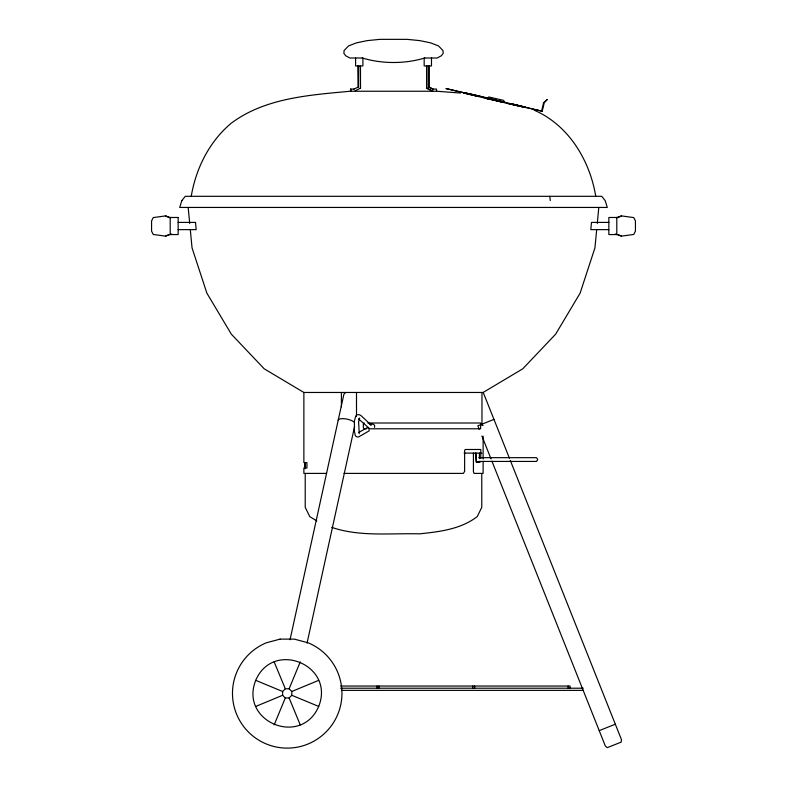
<?xml version="1.0" encoding="UTF-8"?>
<svg xmlns="http://www.w3.org/2000/svg" width="787" height="787" viewBox="0 0 787 787"><rect width="100%" height="100%" fill="white"/><g stroke="black" fill="none" stroke-linecap="round" stroke-linejoin="round"><path stroke-width="1.18" d="M596.694 229.578L594.942 247.856L580.088 293.207L555.632 334.19L522.775 368.808L483.12 392.467L303.871 392.467L264.216 368.808L231.348 334.19L206.902 293.207L192.038 247.856L190.297 229.578M597.274 223.488L598.779 207.65M191.241 196.307C195.904 168.497 209.273 141.66 231.063 123.362C264.806 97.913 309.517 95.07 350.156 91.243M290.039 639.752L343.929 394.11L345.365 392.88M307.048 643.176L354.612 426.367M541.554 111.233L543.571 102.733L547.28 99.467L544.25 102.733L542.233 111.233L508.402 103.5L515.18 105.163M255.726 680.342C239.169 721.669 301.175 747.355 318.696 706.431C335.252 665.104 273.246 639.418 255.726 680.342L282.622 691.488L285.307 688.792L289.114 688.792L291.8 691.488L291.8 695.285L289.114 697.98L285.307 697.98L282.622 695.285L282.622 691.488M355.793 415.821L354.406 420.927L354.406 431.158L355.37 435.841L357.042 436.923L358.665 436.923L369.172 430.843L369.093 428.699L367.244 427.626L358.587 432.584M359.649 417.986L358.597 421.852L359.265 433.667M274.171 724.876L285.307 697.98M289.114 688.792L300.25 661.897M364.165 423.003L363.358 423.878L363.358 427.912L364.165 428.787L366.614 428.787M353.943 89.079L358.321 87.032L358.321 65.951M170.789 217.674L165.545 215.904L153.229 217.586L151.566 220.96L151.566 231.083L153.229 234.457L165.545 236.139L168.339 234.762M617.736 217.743L621.455 215.904L633.771 217.586L635.434 220.96L635.434 231.083L633.771 234.457L621.455 236.139L615.168 234.024M360.485 65.951L360.485 88.144L354.199 91.243L350.549 91.243L350.549 89.079L354.199 89.079M255.726 706.431L282.622 695.285M291.8 691.488L318.696 680.342M480.887 424.587L477.837 425.806L479.204 429.23M481.87 424.203L493.961 419.382M599.212 730.631L615.326 724.217M165.545 236.139L171.832 234.024M616.211 217.674L621.455 215.904M424.773 58.002C404.725 64.003 382.354 64.003 362.305 58.002M358.321 87.032L358.065 65.951M428.748 65.951L428.748 87.032L433.125 89.079M360.485 88.144L360.239 65.951M426.584 65.951L426.584 88.144L433.125 91.243L436.529 91.243L436.529 89.079L432.88 89.079L428.748 87.032M355.203 91.243L431.788 91.243M483.818 97.47L482.923 97.303L504.064 102.162L501.801 101.7M487.32 98.336L503.503 102.162L502.204 101.828M494.069 100.215L492.996 99.998M494.679 100.205L492.928 99.851M495.761 100.205L494.01 99.851M501.604 101.867L502.982 102.162L500.719 101.7M503.08 101.838L488.166 98.336L542.233 111.233M502.431 102.162L486.051 98.336L487.173 98.621M178.157 222.406L195.51 222.406L196.189 229.637L178.157 229.637M608.843 222.406L591.49 222.406L590.811 229.637L608.843 229.637M357.495 414.729L359.472 414.729L361.253 415.821L371.257 425.167L369.477 424.085L372.772 424.085L374.582 425.167L374.582 427.341M367.844 423.003L480.631 423.003L480.631 428.787L370.293 428.787M483.12 425.344L481.969 425.344L481.969 392.467M464.094 453.096L481.772 453.096M478.811 457.67L536.557 457.67L537.747 459.549L536.557 461.428L478.811 461.428M480.788 461.831L476.41 461.831L475.387 453.096M479.44 462.048L476.194 462.048L476.194 453.096M326.566 473.4L303.871 473.4L303.871 467.98L306.93 467.98L306.93 462.559L303.871 462.559L303.871 392.467M344.047 473.4L463.376 473.4L464.625 471.354L464.625 450.4L465.304 449.485L480.788 449.485L480.788 458.467M340.584 686.038L570.073 686.038L570.073 688.212M340.584 688.212L583.265 688.212M341.45 690.376L583.216 690.376M436.834 91.243L460.434 93.033M502.952 101.838L504.762 102.162L503.552 101.838M489.425 98.67L487.743 98.336L489.829 98.867M488.333 98.67L486.661 98.336L488.747 98.867M468.521 93.623L466.288 93.132L480.345 96.467L445.914 88.528L477.699 96.221L463.641 92.886L465.52 93.378M520.227 106.343L522.46 106.825L515.682 105.163M468.904 93.604L492.937 99.231M519.853 106.353L466.012 93.604M488.648 96.929L503.887 100.431M331.76 527.369C359.964 537.009 390.332 533.035 419.55 533.852C439.549 531.717 460.788 529.287 477.227 516.587L481.772 507.359L481.772 473.597M291.8 695.285L318.696 706.431M534.117 110.141C568.489 124.956 589.876 160.341 595.739 196.307M426.584 88.144L432.88 91.243M618.661 234.762L621.455 236.139M165.545 215.904L169.264 217.743M369.339 428.423L358.39 418.763M316.817 520.955L309.763 516.587L305.218 507.359L305.218 473.597M274.171 661.897L285.307 688.792M289.114 697.98L300.25 724.876M483.248 392.487L509.415 458.201M510.32 460.484L621.474 739.662L621.169 742.121L607.279 747.65L605.36 746.076L491.934 461.192M481.929 436.077L491.019 458.91M549.779 196.307L550.28 200.547M188.201 207.65L189.716 223.488M568.165 686.038L568.165 688.212M483.12 436.155L483.12 458.978M483.12 461.389L483.12 473.4L474.049 473.4L473.42 471.747L473.42 453.096M479.44 453.096L479.44 458.693M474.659 686.038L474.659 688.212M472.761 686.038L472.761 688.212M431.483 58.002L431.483 65.951L424.173 65.951L424.173 58.002L437.247 58.002L441.369 55.749L443.199 53.339L443.002 50.594L438.536 45.931L430.627 42.862L419.815 40.619L407.105 39.35L379.964 39.35L367.263 40.619L356.452 42.862L348.533 45.931L344.067 50.594L343.88 53.339L345.709 55.749L349.822 58.002L362.896 58.002L362.896 65.951L355.586 65.951L355.586 58.002M429.004 65.951L429.004 87.032M426.839 65.951L426.839 88.144M378.95 686.038L378.95 688.212M377.042 686.038L377.042 688.212M356.501 392.467L356.501 416.461M350.795 89.079L350.795 91.243M341.401 392.467L341.401 406.849M305.218 462.746L305.218 468.777M304.648 462.559L304.648 468.58M338.184 420.297A8.677 3.02 12.4 0 1 345.04 418.802A8.677 3.02 12.4 0 1 354.298 422.245M181.866 200.547L179.692 207.443L607.298 207.443L605.124 200.547L601.711 196.307L185.279 196.307L181.866 200.547M280.064 639.123L266.262 642.822A54.736 54.736 0 0 0 243.793 726.706A54.736 54.736 0 0 0 330.638 726.706A54.736 54.736 0 0 0 308.16 642.822L294.358 639.123L280.064 639.123M178.157 217.478L170.208 217.478L170.208 234.565L178.157 234.565L178.157 217.478M616.792 217.478L608.843 217.478L608.843 234.565L616.792 234.565L616.792 217.478M511.688 103.874L511.058 103.746L525.116 107.071L511.688 103.874"/></g></svg>
